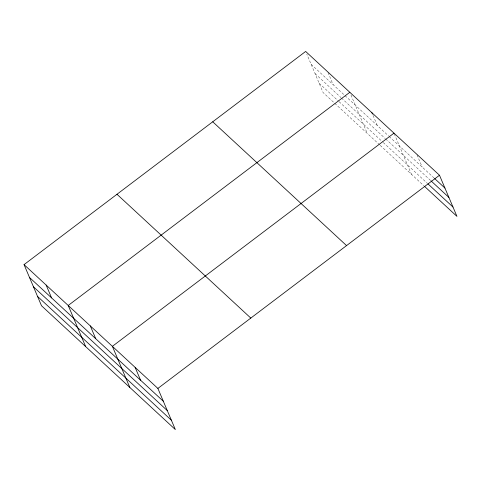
<?xml version="1.0" encoding="UTF-8"?>
<svg xmlns="http://www.w3.org/2000/svg" width="481" height="481" viewBox="0 0 481 481"><rect width="100%" height="100%" fill="white"/><g stroke="black" fill="none" stroke-linecap="round" stroke-linejoin="round"><path stroke-width="0.36" stroke-dasharray="2.4 1.8" d="M311.105 64.28L344.498 95.172M345.039 95.671L388.666 136.027M389.201 136.526L434.109 178.06M315.067 73.617L340.921 97.535M341.462 98.034L385.089 138.39M385.624 138.889L430.483 180.387M319.156 83.237L338.54 101.172M339.081 101.671L382.708 142.027M383.249 142.526L427.525 183.489M379.671 144.889L323.118 92.574L306.806 54.149M380.206 145.388L423.905 185.81M417.027 154.876L422.186 167.039M394.276 133.832L411.447 174.284M373.052 115.428L377.357 125.565M350.968 95.004L367.28 133.429M328.024 72.547L333.189 84.71"/><path stroke-width="0.72" d="M24.05 264.622L157.882 388.426L175.343 429.557L41.51 305.754L24.05 264.622L305.657 51.443L439.49 175.246L456.95 216.378L424.446 186.309M349.819 92.298L68.218 305.477L85.672 346.609M393.987 133.153L112.38 346.332L129.84 387.464M157.882 388.426L439.49 175.246M434.65 178.565L444.943 188.083M431.024 180.886L448.905 197.42M428.066 183.989L452.988 207.04M212.728 121.795L346.56 245.599M116.979 194.27L250.811 318.079M29.497 277.459L163.336 401.262M33.46 286.796L167.298 410.6M37.548 296.416L171.38 420.22M371.903 112.728L372.48 114.081M135.131 367.376L140.584 380.218M90.296 325.902L95.749 338.744M46.134 285.047L51.581 297.889"/></g></svg>
